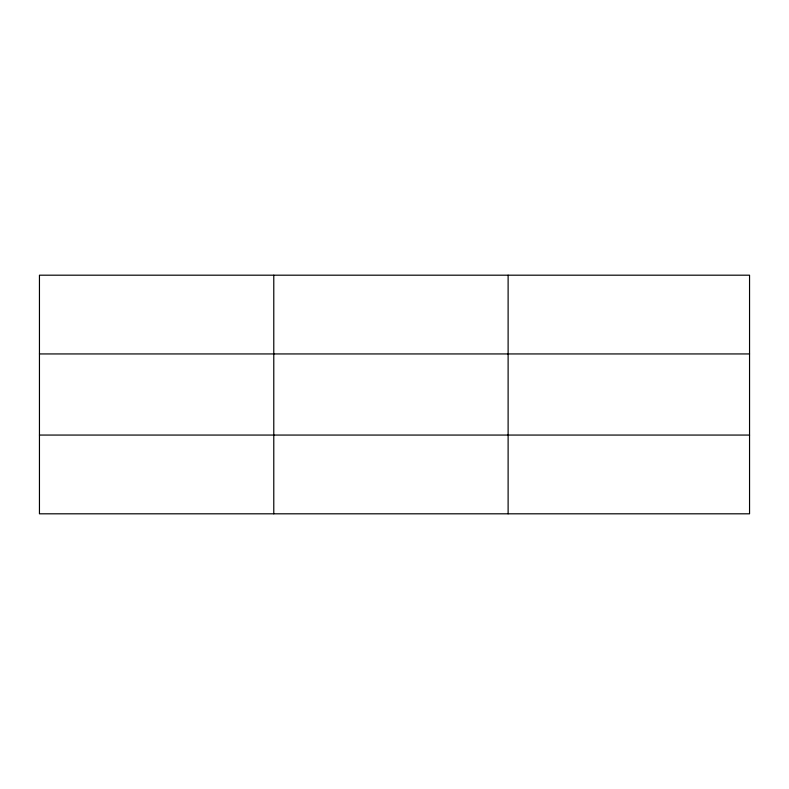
<?xml version="1.0" encoding="UTF-8"?>
<svg xmlns="http://www.w3.org/2000/svg" width="789" height="789" viewBox="0 0 789 789"><rect width="100%" height="100%" fill="white"/><g stroke="black" fill="none" stroke-linecap="round" stroke-linejoin="round"><path stroke-width="1.18" d="M273.783 275.193L273.783 513.807M508.116 275.193L508.116 513.807M749.55 435.064L749.55 513.807L39.45 513.807L39.45 275.193L749.55 275.193L749.55 435.064L39.45 435.064M39.45 353.936L749.55 353.936"/></g></svg>
